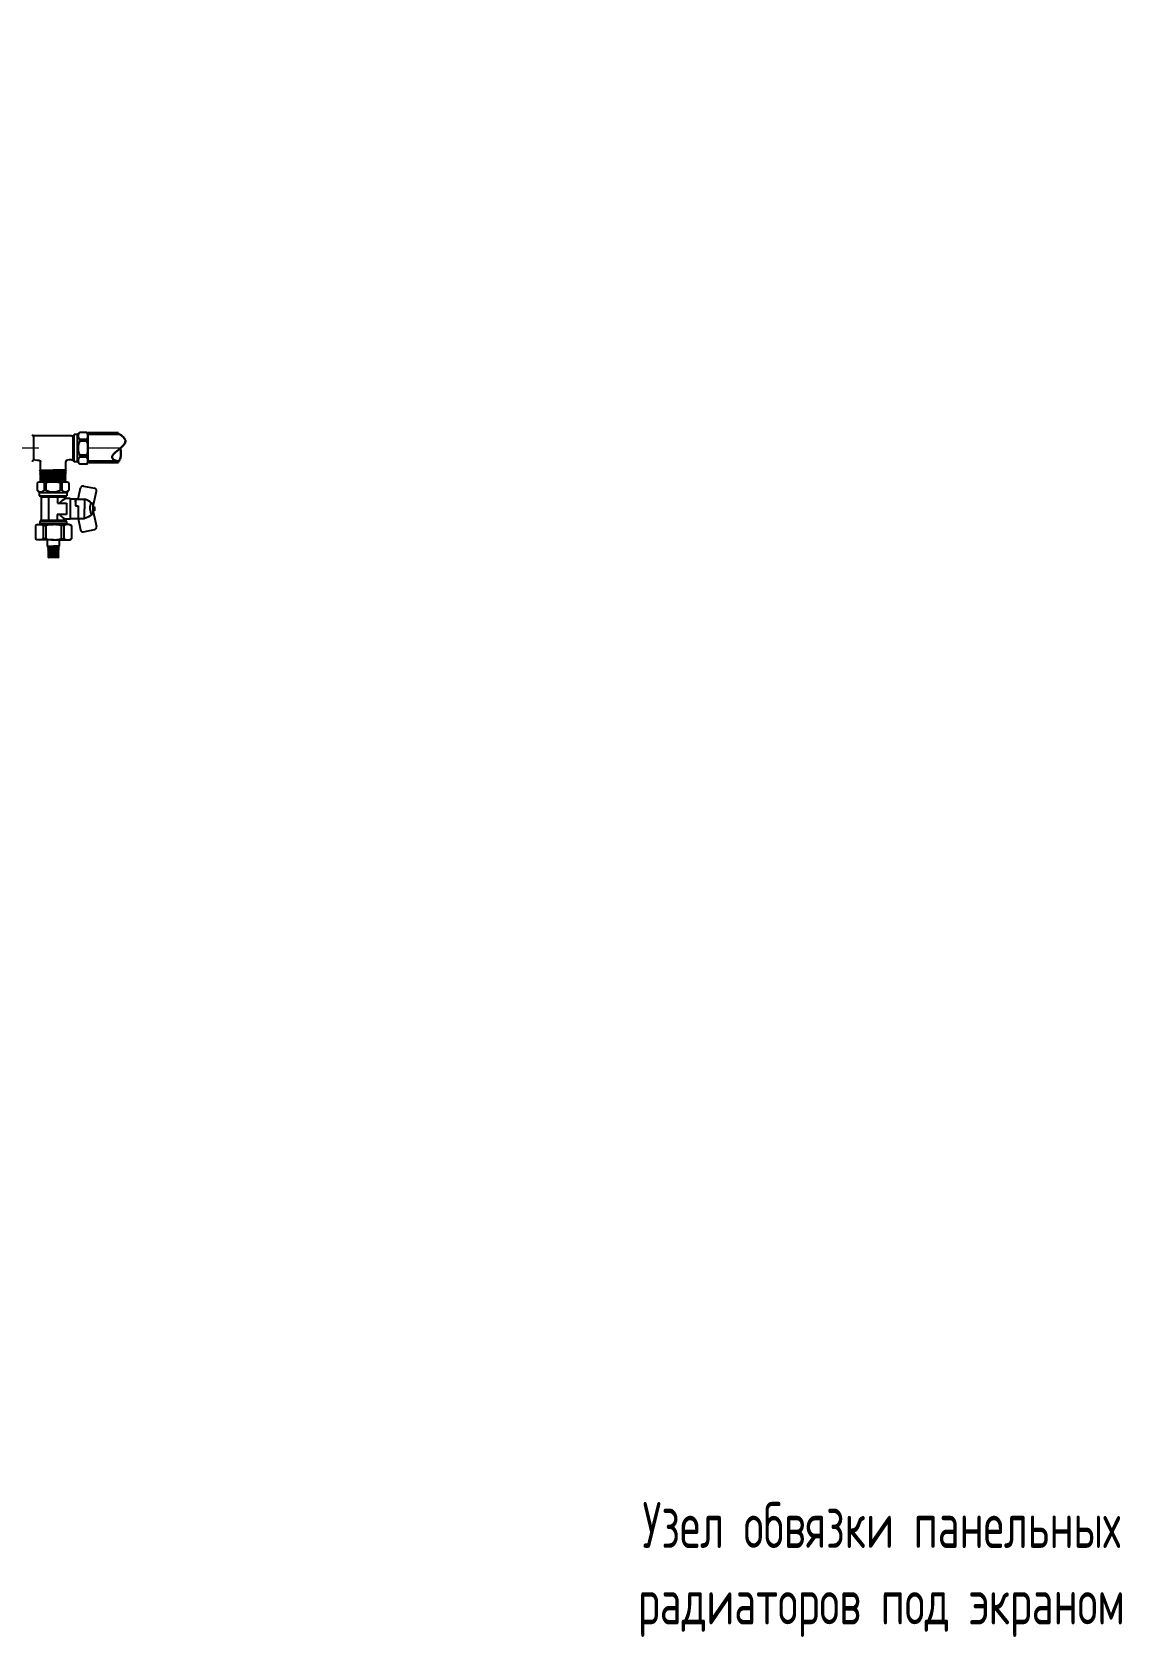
# Model space of a CAD drawing. Header units: millimetres. Extents: x -3929 to 624051, y 52832 to 514950.
# Drawn here: x 24427 to 30839, y 94333 to 103778 of the extents above; entities that cross this region are included whole.
import ezdxf

# ---------------------------------------------------------------- set-up
doc = ezdxf.new("R2010")
doc.units = ezdxf.units.MM
doc.linetypes.add('ACAD_ISO03W100', pattern=[30, 12, -18])
doc.layers.add('выноски2', color=1, linetype='Continuous')
doc.layers.add('Отопление', color=30, linetype='Continuous')
doc.styles.add('СТИЛЬ', font='simplex.shx', dxfattribs={"width": 0.65})

msp = doc.modelspace()

# ---------------------------------------------------------------- linework, layer by layer
at = {"color": 0}
for p, q in [((24658.43, 101401.541), (24434.154, 101401.541)), ((24435.358, 101401.153), (24435.358, 101259.636)), ((24658.43, 101401.541), (24666.985, 101401.541)), ((24665.782, 101401.153), (24665.782, 101259.636)), ((24674.533, 101247.972), (24674.533, 101409.047)), ((24693.865, 101409.047), (24674.533, 101409.047)), ((24693.865, 101409.047), (24674.533, 101409.047)), ((24693.865, 101409.047), (24706.751, 101421.933)), ((24693.865, 101247.972), (24693.865, 101409.047)), ((24749.493, 101421.933), (24706.751, 101421.933)), ((24749.493, 101380.356), (24706.751, 101380.356)), ((24749.493, 101380.356), (24706.751, 101380.356)), ((24706.751, 101380.356), (24706.751, 101369.89)), ((24749.493, 101369.89), (24706.751, 101369.89)), ((24749.493, 101369.89), (24706.751, 101369.89)), ((24749.493, 101380.356), (24749.493, 101369.89)), ((24755.073, 101412.268), (24755.073, 101244.75)), ((24442.523, 101259.625), (24433.968, 101259.625)), ((24658.243, 101259.625), (24666.799, 101259.625)), ((24693.865, 101247.972), (24674.533, 101247.972)), ((24693.865, 101247.972), (24706.751, 101235.086)), ((24749.493, 101287.128), (24706.751, 101287.128)), ((24706.751, 101287.128), (24706.751, 101276.662)), ((24749.493, 101276.662), (24706.751, 101276.662)), ((24749.493, 101287.128), (24749.493, 101276.662)), ((24470.986, 101198.784), (24550.551, 101198.784)), ((24475.02, 101194.75), (24470.986, 101198.784)), ((24624.298, 101194.75), (24471.365, 101192.64)), ((24471.365, 101192.64), (24475.02, 101194.75)), ((24476.538, 101189.653), (24471.365, 101192.64)), ((24622.779, 101189.653), (24471.507, 101186.748)), ((24471.507, 101186.748), (24476.538, 101189.653)), ((24476.68, 101183.761), (24471.507, 101186.748)), ((24622.637, 101183.761), (24471.649, 101180.856)), ((24471.649, 101180.856), (24476.68, 101183.761)), ((24476.822, 101177.869), (24471.649, 101180.856)), ((24622.495, 101177.869), (24471.791, 101174.964)), ((24471.791, 101174.964), (24476.822, 101177.869)), ((24476.964, 101171.977), (24471.791, 101174.964)), ((24628.332, 101198.784), (24475.02, 101194.75)), ((24627.953, 101192.64), (24476.538, 101189.653)), ((24627.811, 101186.748), (24476.68, 101183.761)), ((24627.669, 101180.856), (24476.822, 101177.869)), ((24627.527, 101174.964), (24476.964, 101171.977)), ((24628.332, 101198.784), (24550.551, 101198.784)), ((24622.354, 101171.977), (24627.527, 101174.964)), ((24622.495, 101177.869), (24627.669, 101180.856)), ((24627.527, 101174.964), (24622.495, 101177.869)), ((24622.637, 101183.761), (24627.811, 101186.748)), ((24627.669, 101180.856), (24622.637, 101183.761)), ((24622.779, 101189.653), (24627.953, 101192.64)), ((24627.811, 101186.748), (24622.779, 101189.653)), ((24624.298, 101194.75), (24628.332, 101198.784)), ((24627.953, 101192.64), (24624.298, 101194.75)), ((24749.493, 101235.086), (24706.751, 101235.086)), ((24755.073, 101244.75), (24749.493, 101235.086)), ((24465.915, 101129.638), (24456.251, 101124.059)), ((24456.251, 101124.059), (24456.251, 101081.316)), ((24469.137, 101068.43), (24456.251, 101081.316)), ((24633.433, 101129.638), (24465.915, 101129.638)), ((24469.137, 101068.43), (24630.212, 101068.43)), ((24469.137, 101068.43), (24469.137, 101049.099)), ((24497.827, 101124.059), (24497.827, 101081.316)), ((24508.293, 101124.059), (24497.827, 101124.059)), ((24508.293, 101081.316), (24497.827, 101081.316)), ((24508.293, 101124.059), (24508.293, 101081.316)), ((24591.055, 101124.059), (24591.055, 101081.316)), ((24591.055, 101124.059), (24591.055, 101081.316)), ((24601.521, 101124.059), (24591.055, 101124.059)), ((24601.521, 101081.316), (24591.055, 101081.316)), ((24601.521, 101124.059), (24601.521, 101081.316)), ((24601.521, 101124.059), (24601.521, 101081.316)), ((24630.212, 101068.43), (24643.098, 101081.316)), ((24630.212, 101068.43), (24630.212, 101049.099)), ((24630.212, 101068.43), (24630.212, 101049.099)), ((24643.098, 101124.059), (24643.098, 101081.316)), ((24469.137, 101049.099), (24630.212, 101049.099)), ((24622.318, 101040.347), (24480.801, 101040.347)), ((24480.801, 101040.347), (24480.801, 100906.072)), ((24523.765, 101040.153), (24523.765, 100905.87)), ((24575.329, 101041.728), (24575.329, 101004.318)), ((24575.329, 101004.318), (24628.861, 101004.318)), ((24622.706, 101032.995), (24622.706, 101041.551)), ((24650.895, 101032.995), (24622.706, 101032.995)), ((24628.861, 101004.318), (24628.861, 100939.342)), ((24651.172, 101032.617), (24651.172, 100910.41)), ((24698.489, 101028.655), (24651.172, 101028.655)), ((24457.429, 100879.629), (24446.154, 100873.12)), ((24446.154, 100873.12), (24446.154, 100795.007)), ((24457.429, 100879.629), (24552.463, 100879.629)), ((24474.169, 100881.061), (24474.169, 100897.994)), ((24474.169, 100897.994), (24628.829, 100897.994)), ((24628.961, 100881.061), (24474.169, 100881.061)), ((24480.801, 100906.072), (24622.706, 100906.072)), ((24490.91, 100873.12), (24490.91, 100795.007)), ((24490.91, 100873.12), (24508.175, 100873.12)), ((24508.175, 100873.12), (24508.175, 100795.007)), ((24647.498, 100879.629), (24552.463, 100879.629)), ((24628.861, 100939.342), (24574.935, 100939.342)), ((24574.935, 100939.342), (24574.935, 100905.476)), ((24596.752, 100873.12), (24596.752, 100795.007)), ((24614.016, 100873.12), (24596.752, 100873.12)), ((24614.016, 100873.12), (24614.016, 100795.007)), ((24650.821, 100910.47), (24622.638, 100910.47)), ((24622.706, 100904.46), (24622.706, 100910.47)), ((24628.961, 100897.994), (24628.961, 100881.061)), ((24647.498, 100879.629), (24658.773, 100873.12)), ((24651.172, 100914.173), (24698.093, 100914.173)), ((24658.773, 100873.12), (24658.773, 100795.007)), ((24455.818, 100789.427), (24446.154, 100795.007)), ((24552.463, 100789.427), (24455.818, 100789.427)), ((24508.175, 100795.007), (24490.91, 100795.007)), ((24517.822, 100752.479), (24517.822, 100789.427)), ((24552.463, 100789.427), (24649.108, 100789.427)), ((24587.105, 100752.479), (24587.105, 100789.427)), ((24596.752, 100795.007), (24614.016, 100795.007)), ((24649.108, 100789.427), (24658.773, 100795.007)), ((24517.822, 100752.479), (24552.463, 100752.479)), ((24521.856, 100748.445), (24517.822, 100752.479)), ((24583.071, 100748.445), (24518.201, 100746.335)), ((24518.201, 100746.335), (24521.856, 100748.445)), ((24523.374, 100743.348), (24518.201, 100746.335)), ((24581.553, 100743.348), (24518.343, 100740.443)), ((24518.343, 100740.443), (24523.374, 100743.348)), ((24523.516, 100737.456), (24518.343, 100740.443)), ((24581.411, 100737.456), (24518.485, 100734.551)), ((24518.485, 100734.551), (24523.516, 100737.456)), ((24523.658, 100731.564), (24518.485, 100734.551)), ((24581.269, 100731.564), (24518.627, 100728.66)), ((24518.627, 100728.66), (24523.658, 100731.564)), ((24523.8, 100725.673), (24518.627, 100728.66)), ((24587.105, 100752.479), (24521.856, 100748.445)), ((24586.726, 100746.335), (24523.374, 100743.348)), ((24586.584, 100740.443), (24523.516, 100737.456)), ((24586.442, 100734.551), (24523.658, 100731.564)), ((24586.3, 100728.66), (24523.8, 100725.673)), ((24587.105, 100752.479), (24552.463, 100752.479)), ((24581.127, 100725.673), (24586.3, 100728.66)), ((24581.269, 100731.564), (24586.442, 100734.551)), ((24586.3, 100728.66), (24581.269, 100731.564)), ((24581.411, 100737.456), (24586.584, 100740.443)), ((24586.442, 100734.551), (24581.411, 100737.456)), ((24581.553, 100743.348), (24586.726, 100746.335)), ((24586.584, 100740.443), (24581.553, 100743.348)), ((24583.071, 100748.445), (24587.105, 100752.479)), ((24586.726, 100746.335), (24583.071, 100748.445))]:
    msp.add_line(p, q, dxfattribs=at)
at = {"color": 0, "lineweight": 0}
for p, q in [((24622.354, 101171.977), (24471.933, 101169.072)), ((24471.933, 101169.072), (24476.964, 101171.977)), ((24477.106, 101166.085), (24471.933, 101169.072)), ((24622.212, 101166.085), (24472.075, 101163.18)), ((24472.075, 101163.18), (24477.106, 101166.085)), ((24477.248, 101160.193), (24472.075, 101163.18)), ((24622.07, 101160.193), (24472.217, 101157.288)), ((24472.217, 101157.288), (24477.248, 101160.193)), ((24477.39, 101154.301), (24472.217, 101157.288)), ((24621.928, 101154.301), (24472.359, 101151.396)), ((24472.359, 101151.396), (24477.39, 101154.301)), ((24627.385, 101169.072), (24477.106, 101166.085)), ((24627.243, 101163.18), (24477.248, 101160.193)), ((24627.101, 101157.288), (24477.39, 101154.301)), ((24621.928, 101154.301), (24627.101, 101157.288)), ((24626.959, 101151.396), (24621.928, 101154.301)), ((24622.07, 101160.193), (24627.243, 101163.18)), ((24627.101, 101157.288), (24622.07, 101160.193)), ((24622.212, 101166.085), (24627.385, 101169.072)), ((24627.243, 101163.18), (24622.212, 101166.085)), ((24627.385, 101169.072), (24622.354, 101171.977)), ((24477.532, 101148.41), (24472.359, 101151.396)), ((24621.786, 101148.41), (24472.501, 101145.505)), ((24472.501, 101145.505), (24477.532, 101148.41)), ((24477.674, 101142.518), (24472.501, 101145.505)), ((24621.644, 101142.518), (24472.643, 101139.613)), ((24472.643, 101139.613), (24477.674, 101142.518)), ((24477.816, 101136.626), (24472.643, 101139.613)), ((24621.502, 101136.626), (24472.807, 101133.734)), ((24472.807, 101133.734), (24477.816, 101136.626)), ((24477.981, 101130.747), (24472.807, 101133.734)), ((24476.595, 101129.947), (24477.981, 101130.747)), ((24476.595, 101129.947), (24478.011, 101128.53)), ((24626.959, 101151.396), (24477.532, 101148.41)), ((24626.817, 101145.505), (24477.674, 101142.518)), ((24626.675, 101139.613), (24477.816, 101136.626)), ((24626.511, 101133.734), (24477.981, 101130.747)), ((24621.337, 101130.747), (24478.011, 101128.53)), ((24621.337, 101130.747), (24626.511, 101133.734)), ((24621.502, 101136.626), (24626.675, 101139.613)), ((24626.511, 101133.734), (24621.502, 101136.626)), ((24621.644, 101142.518), (24626.817, 101145.505)), ((24626.675, 101139.613), (24621.644, 101142.518)), ((24621.786, 101148.41), (24626.959, 101151.396)), ((24626.817, 101145.505), (24621.786, 101148.41)), ((24581.127, 100725.673), (24518.769, 100722.768)), ((24518.769, 100722.768), (24523.8, 100725.673)), ((24523.942, 100719.781), (24518.769, 100722.768)), ((24580.985, 100719.781), (24518.911, 100716.876)), ((24518.911, 100716.876), (24523.942, 100719.781)), ((24524.084, 100713.889), (24518.911, 100716.876)), ((24580.843, 100713.889), (24519.053, 100710.984)), ((24519.053, 100710.984), (24524.084, 100713.889)), ((24524.226, 100707.997), (24519.053, 100710.984)), ((24580.701, 100707.997), (24519.195, 100705.092)), ((24519.195, 100705.092), (24524.226, 100707.997)), ((24524.368, 100702.105), (24519.195, 100705.092)), ((24580.559, 100702.105), (24519.337, 100699.2)), ((24519.337, 100699.2), (24524.368, 100702.105)), ((24524.51, 100696.213), (24519.337, 100699.2)), ((24580.417, 100696.213), (24519.478, 100693.308)), ((24519.478, 100693.308), (24524.51, 100696.213)), ((24524.652, 100690.321), (24519.478, 100693.308)), ((24580.275, 100690.321), (24519.643, 100687.43)), ((24519.643, 100687.43), (24524.652, 100690.321)), ((24524.817, 100684.443), (24519.643, 100687.43)), ((24523.43, 100683.642), (24524.817, 100684.443)), ((24523.43, 100683.642), (24524.847, 100682.226)), ((24586.158, 100722.768), (24523.942, 100719.781)), ((24586.016, 100716.876), (24524.084, 100713.889)), ((24585.874, 100710.984), (24524.226, 100707.997)), ((24585.732, 100705.092), (24524.368, 100702.105)), ((24585.59, 100699.2), (24524.51, 100696.213)), ((24585.448, 100693.308), (24524.652, 100690.321)), ((24585.284, 100687.43), (24524.817, 100684.443)), ((24580.11, 100684.443), (24524.847, 100682.226)), ((24580.11, 100684.443), (24585.284, 100687.43)), ((24580.275, 100690.321), (24585.448, 100693.308)), ((24585.284, 100687.43), (24580.275, 100690.321)), ((24580.417, 100696.213), (24585.59, 100699.2)), ((24585.448, 100693.308), (24580.417, 100696.213)), ((24580.559, 100702.105), (24585.732, 100705.092)), ((24585.59, 100699.2), (24580.559, 100702.105)), ((24580.701, 100707.997), (24585.874, 100710.984)), ((24585.732, 100705.092), (24580.701, 100707.997)), ((24580.843, 100713.889), (24586.016, 100716.876)), ((24585.874, 100710.984), (24580.843, 100713.889)), ((24580.985, 100719.781), (24586.158, 100722.768)), ((24586.016, 100716.876), (24580.985, 100719.781)), ((24586.158, 100722.768), (24581.127, 100725.673))]:
    msp.add_line(p, q, dxfattribs=at)
at = {"color": 7, "lineweight": 25}
for p, q in [((24698.093, 101029.134), (24711.52, 101094.697)), ((24729.006, 101106.238), (24793.052, 101093.123)), ((24786.575, 100987.651), (24804.593, 101075.637)), ((24676.017, 101017.169), (24682.371, 101017.169)), ((24682.371, 101029.134), (24735.372, 101029.134)), ((24698.093, 101029.134), (24682.371, 101029.134)), ((24682.371, 101029.134), (24682.371, 100988.799)), ((24682.371, 100988.799), (24698.093, 100988.799)), ((24698.093, 100988.799), (24698.093, 100914.173)), ((24735.372, 101029.134), (24735.372, 100971.654)), ((24735.372, 100914.173), (24735.372, 100971.654)), ((24786.575, 100949.318), (24786.575, 100993.99)), ((24786.575, 100982.878), (24793.126, 100982.878)), ((24793.126, 100982.878), (24793.126, 100960.429)), ((24698.093, 100914.173), (24711.52, 100848.61)), ((24698.093, 100914.173), (24735.372, 100914.173)), ((24793.126, 100960.429), (24786.575, 100960.429)), ((24786.575, 100955.657), (24804.593, 100867.67)), ((24729.006, 100837.069), (24793.052, 100850.184))]:
    msp.add_line(p, q, dxfattribs=at)
at = {"color": 2, "true_color": 0xf1eb1f}
for points in [[(24476.749, 101198.784), (24476.749, 101248.546)], [(24624.352, 101198.784), (24624.352, 101251.157)]]:
    msp.add_lwpolyline(points, dxfattribs=at)
at = {"color": 0}
for centre, radius, start, end in [((24436.183, 101411.336), 9.836, 195.0380323, 267.0048791), ((24664.957, 101411.336), 9.836, 272.9951209, 344.9619677), ((24724.276, 101401.144), 27.19, 130.1316151, 229.8683849), ((24790.51, 101328.509), 93.424, 153.7084447, 206.2915553), ((24713.58, 101401.144), 41.496, 329.9355747, 30.0644253), ((24598.839, 101328.509), 156.235, 344.6411144, 15.3588856), ((24438.318, 101248.754), 11.316, 107.0528366, 183.5331792), ((24662.821, 101248.754), 11.316, 356.4668208, 72.9471634), ((24724.276, 101255.874), 27.19, 130.1316151, 229.8683849), ((24713.58, 101255.874), 41.496, 329.9355747, 30.0644253), ((24477.039, 101088.146), 41.496, 59.9355747, 120.0644253), ((24477.039, 101098.841), 27.19, 220.1316151, 319.8683849), ((24549.674, 100973.404), 156.235, 74.6411144, 105.3588856), ((24549.674, 101165.075), 93.424, 243.7084447, 296.2915553), ((24622.309, 101088.146), 41.496, 59.9355747, 120.0644253), ((24622.309, 101098.841), 27.19, 220.1316151, 319.8683849), ((24469.919, 101037.387), 11.316, 17.0528366, 93.5331792), ((24646.372, 100971.593), 65.276, 110.7213466, 149.9125626), ((24632.501, 101039.522), 9.836, 105.0380323, 177.0048791), ((24468.532, 100834.698), 44.464, 59.7816481, 120.2183519), ((24471.101, 100907.169), 9.721, 289.2129123, 356.5495918), ((24552.463, 100706.968), 171.953, 90, 104.9253849), ((24552.463, 100706.968), 171.953, 75.0746151, 90), ((24646.372, 100971.593), 65.276, 209.6087978, 247.4891148), ((24636.395, 100834.698), 44.464, 59.7816481, 120.2183519), ((24632.042, 100907.169), 9.721, 196.1786813, 250.7870877), ((24468.532, 100835), 45.828, 240.7704479, 299.2295521), ((24552.463, 100967.981), 178.554, 255.6384884, 270), ((24552.463, 100967.981), 178.554, 270, 284.3615116), ((24636.395, 100835), 45.828, 240.7704479, 299.2295521)]:
    msp.add_arc(centre, radius, start, end, dxfattribs=at)
at = {"color": 7, "lineweight": 25}
for centre, radius, start, end in [((24726.033, 101091.725), 14.815, 78.4267012, 168.4267012), ((24790.079, 101078.609), 14.815, 348.4267012, 78.4267012), ((24851.871, 100974.987), 84.919, 156.6509965, 206.8500611), ((24726.033, 100851.582), 14.815, 191.5732988, 281.5732988), ((24790.079, 100864.698), 14.815, 281.5732988, 11.5732988)]:
    msp.add_arc(centre, radius, start, end, dxfattribs=at)
at = {"color": 0}
for points in [[(24442.523, 101259.625), (24461.403, 101259.625), (24476.749, 101257.425), (24476.749, 101248.546)], [(24658.243, 101259.625), (24639.794, 101259.625), (24624.352, 101259.606), (24624.352, 101251.157)]]:
    msp.add_open_spline(points, degree=3, dxfattribs=at)
at = {"color": 7, "lineweight": 25}
for points in [[(24786.575, 100993.99), (24784.219, 100997.794), (24770.391, 101015.17), (24750.88, 101022.95), (24735.372, 101029.134)], [(24786.575, 100949.318), (24784.219, 100945.514), (24770.391, 100928.137), (24750.88, 100920.357), (24735.372, 100914.173)]]:
    msp.add_open_spline(points, degree=3, knots=[217.32380116, 217.32380116, 217.32380116, 217.32380116, 243.18826153, 343.40607417, 343.40607417, 343.40607417, 343.40607417], dxfattribs=at)
at = {"layer": 'Отопление', "color": 5, "lineweight": 50, "true_color": 0x0000ff}
for points in [[(24935.23, 101415.592), (24753.323, 101415.592)], [(24935.23, 101248.031), (24762.396, 101247.989)]]:
    msp.add_lwpolyline(points, dxfattribs=at)
at = {"layer": 'Отопление', "color": 5, "linetype": 'ACAD_ISO03W100', "lineweight": 13, "ltscale": 16, "true_color": 0x0000ff}
msp.add_lwpolyline([(24945.423, 101328.58), (23013.084, 101328.455)], dxfattribs=at)
at = {"layer": 'Отопление', "color": 5, "lineweight": 30, "true_color": 0x0000ff}
msp.add_spline([(24935.23, 101247.989), (24898.057, 101271.642), (24976.44, 101369.761), (24935.23, 101415.592)], degree=3, dxfattribs=at)
msp.add_open_spline([(24935.23, 101247.989), (24939.697, 101255.737), (24953.846, 101280.284), (24949.013, 101308.922), (24945.423, 101328.58)], degree=3, knots=[0, 0, 0, 0, 26.30410008, 83.3303981, 83.3303981, 83.3303981, 83.3303981], dxfattribs=at)

# ---------------------------------------------------------------- texts
at = {"layer": 'выноски2', "color": 7, "insert": (31448.114, 95126.372), "char_height": 270, "width": 4047.56645, "attachment_point": 3, "style": 'СТИЛЬ'}
msp.add_mtext('\\pxqc;Узел обвязки панельных радиаторов под экраном', dxfattribs=at)

doc.saveas('drawing.dxf')
